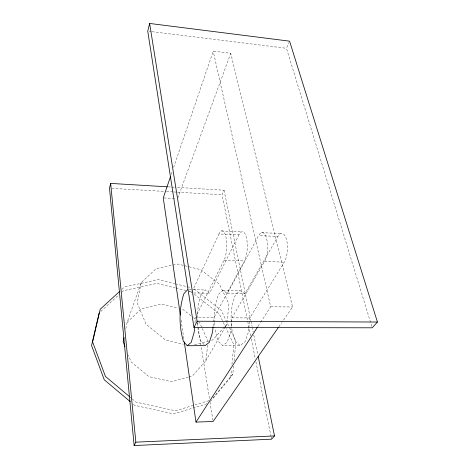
<?xml version="1.0" encoding="UTF-8"?>
<svg xmlns="http://www.w3.org/2000/svg" width="469" height="469" viewBox="0 0 469 469"><rect width="100%" height="100%" fill="white"/><g stroke="black" fill="none" stroke-linecap="round" stroke-linejoin="round"><path stroke-width="0.35" stroke-dasharray="2.35 1.76" d="M195.004 322.69L195.421 317.613L213.829 317.724L244.455 260.934A16.005 5.511 -87.8 0 0 246.6 238.475A16.005 5.511 -87.8 0 0 238.95 234.817L218.947 233.99L192.741 290.288M197.238 317.718L198.352 304.252L201.289 294.104L205.369 289.965L209.561 293.231L238.95 234.817M213.078 326.354L213.395 322.76M213.454 322.039L213.829 317.724M231.111 327.11L230.654 332.111L227.213 342.247L222.681 345.524L218.331 341.373L215.277 331.231L215.054 328.406M231.176 326.395L231.962 317.83L264.539 261.538A15.87 5.88 -87.8 0 0 266.785 239.278A15.87 5.88 -87.8 0 0 258.618 235.631L227.348 293.518L222.857 290.276L218.507 294.38L215.382 304.445L214.222 317.818L214.556 322.056M210.464 401.446L230.672 377.352L232.806 374.127L233.574 366.113M234.06 361.019L235.942 341.35L221.216 310.343L193.117 288.177M248.793 328.564L248.453 332.105L244.818 342.171L240.005 345.424L222.681 345.524M248.863 327.854L249.813 317.935L284.29 262.136A15.741 6.238 -87.7 0 0 286.623 240.069A15.741 6.238 -87.7 0 0 277.959 236.429L258.618 235.631M230.672 377.352L231.452 369.379M231.944 364.302L233.849 344.727L226.099 328.323M225.695 326.289L226.785 324.401L228.948 304.018L219.375 284.196L200.867 269.739L177.997 264.035L156.259 268.579L141.187 282.619L127.099 322.396L125.833 328.634M189.066 376.789L192.548 375.798L205.768 360.896L207.708 345.061M141.187 282.619L137.177 302.933L145.994 324.149L165.592 340.054L183.25 344.182M171.261 174.362L172.44 170.904M173.618 167.445L213.19 51.191L230.73 53.267L292.58 307.007L282.174 321.992M177.815 198L230.73 53.267M250.669 335.962L222.066 194.752L224.059 190.215L175.353 187.295M371.794 326.406L286.442 48.284L289.004 42.456M192.431 290.95L191.504 292.937L189.288 291.061M197.044 314.353L224.012 260.313A16.145 5.13 -87.9 0 0 226.058 237.654A16.145 5.13 -87.9 0 0 218.947 233.99M205.768 360.896L225.337 326.922M227.348 293.518L244.871 293.805L277.959 236.429M257.962 326.406L260.342 322.725M260.741 322.109L270.672 306.773L213.19 51.191M278.844 326.782L281.758 322.59M212.926 397.812L232.806 374.127M224.375 327.075L212.803 339.896L211.396 340.265M224.856 326.541L226.785 324.401M127.099 322.396L141.233 308.754L161.471 304.053L178.402 308.127M100.753 311.486L119.015 294.679M121.7 292.205L123.306 290.721L156.816 283.399L175.172 287.89M121.893 289.355L124.537 286.928L158.27 279.635L174.626 283.645M244.871 293.805L240.093 290.575L235.473 294.649L232.173 304.639L230.959 317.918L231.686 326.33M206.976 403.762L173.694 413.898L134.685 405.357L133.026 403.961M208.981 400.649L175.459 410.803L136.133 402.168L132.223 398.89M188.368 376.988L171.648 381.725L148.913 376.601L131.033 361.81L128.406 355.139M194.529 344.715L208.588 341.01M231.962 317.83L249.813 317.935M270.672 306.773L292.58 307.007M193.674 292.973L209.561 293.231M189.042 289.678L205.369 289.965M222.857 290.276L240.093 290.575M224.012 260.313L244.455 260.934M264.539 261.538L284.29 262.136M221.509 230.959L241.693 231.821M261.538 232.665L281.048 233.498M163.968 197.93L176.133 198.604M111.686 188.35L165.78 191.487M166.507 191.528L173.084 191.909M173.817 191.95L176.743 192.12M177.475 192.167L222.066 194.752M168.09 186.855L170.992 187.031M171.718 187.078L174.626 187.248M149.195 31.359L151.376 31.628M152.103 31.716L286.442 48.284M175.336 283.821L186.715 286.612M187.424 286.782L190.267 287.479M175.875 288.06L185.759 290.475M189.288 291.343L191.405 291.859M194.248 294.104L219.281 313.884L223.004 321.757M182.634 309.141L191.118 315.913M193.38 317.718L195.643 319.518M198.469 321.775L199.601 322.678L201.957 327.86M129.995 397.014L131.666 398.421M240.005 345.424L235.379 341.303L232.108 331.237L231.745 327.028M204.079 344.58L201.037 341.444L198.205 331.225L197.9 326.963M223.308 322.414L225.788 327.667M202.25 328.505L208.148 341.461M224.059 190.215L250.833 320.591M250.979 321.306L252.005 326.324M252.152 327.04L253.184 332.052M253.77 334.919L257.891 354.974M251.249 338.829L255.312 358.896M255.892 361.763L270.994 436.311M271.141 437.026L271.574 439.177M197.408 323.094L209.52 399.043M209.983 401.939L212.867 420.019M181.098 320.128L183.848 338.935M214.609 322.76L215.001 327.702M197.543 321.986L197.848 326.248"/><path stroke-width="0.7" d="M194.647 327.04L194.225 332.111L191.194 342.411L187.248 345.729L183.49 341.514C178.795 326.102 178.918 309.177 183.825 293.829L187.618 289.654M213.02 327.075L212.58 332.111L209.338 342.329L205.094 345.624L187.248 345.729M123.998 337.645L123.154 341.801L124.989 346.468M99.141 312.97L91.566 345.506L104.265 379.796L130.259 401.64M167.363 186.814L110.661 183.414L109.494 188.221L134.128 445.55L271.574 439.177L274.517 435.924L258.185 356.411M149.623 23.45L147.741 31.177L193.961 327.479L372.222 327.808L377.434 322.039L289.572 41.161L149.623 23.45L197.127 321.236L193.961 327.479M170.558 176.444L163.253 197.895L180.36 315.068M134.128 445.55L135.84 442.167L110.661 183.414M278.428 327.385L213.096 421.467L195.989 422.112L257.563 327.016M119.777 291.296L100.214 309.241L92.604 341.924L105.437 376.414L129.432 396.545M135.84 442.167L274.517 435.924M197.127 321.236L377.434 322.039M184.27 341.825L195.989 422.112"/></g></svg>
